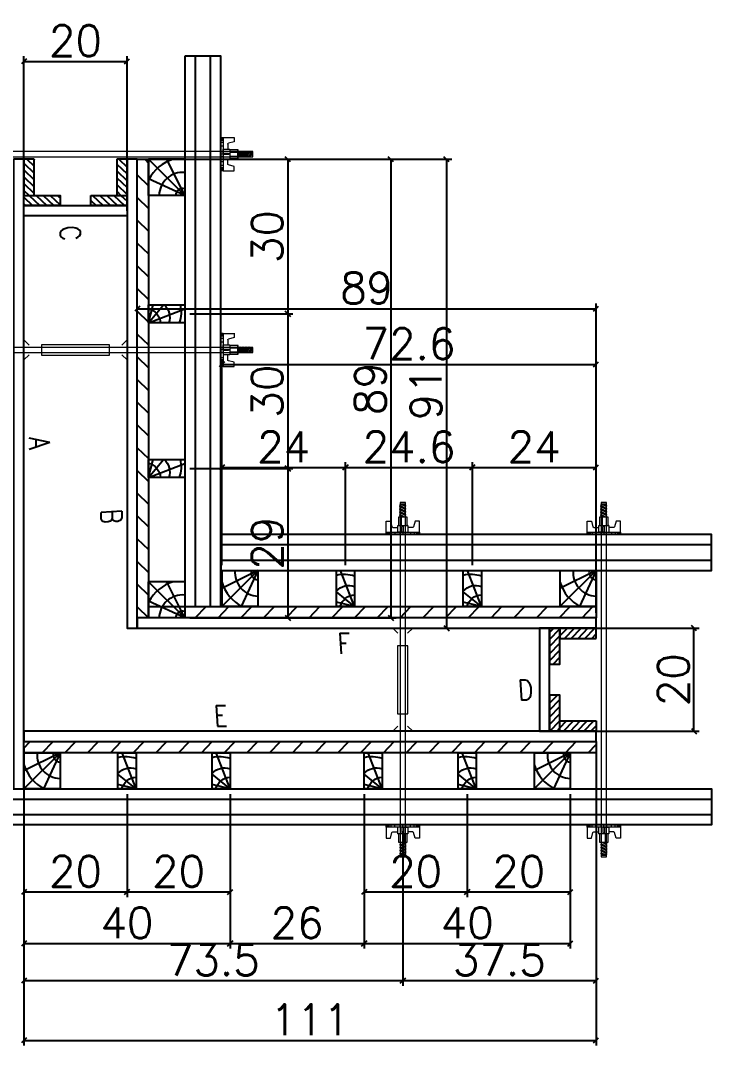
# Model space of a CAD drawing. Extents: x -8482 to 2614, y -517 to 5500.
# Drawn here: x -407.5 to -139.4, y 3891.7 to 4289.5 of the extents above; entities that cross this region are included whole.
import ezdxf

# ---------------------------------------------------------------- set-up
doc = ezdxf.new("R2010")
doc.units = 0
doc.layers.get('0').update_dxf_attribs({"color": 1, "lineweight": 9})
doc.layers.add('BARRA_ANCORAGEM', color=1, linetype='Continuous', lineweight=15)
doc.layers.add('Hachura', color=251, linetype='Continuous', lineweight=9)
for name, color, linetype in [('COTA', 241, 'Continuous'), ('GRAVATA', 1, 'Continuous'), ('NOMENCLATURA', 7, 'Continuous'), ('PONTALETE', 7, 'Continuous'), ('SARRAFO', 251, 'Continuous')]:
    doc.layers.add(name, color=color, linetype=linetype)
doc.layers.add('hachura-chapa', color=7, linetype='Continuous', true_color=0xd07990)
doc.styles.add('Romans', font='romans.shx', dxfattribs={"height": 12})
doc.styles.get("Standard").update_dxf_attribs({"font": 'romans.shx', "width": 0.8, "height": 4})
doc.dimstyles.new('COTAX2', dxfattribs={"dimtxt": 12, "dimasz": 2, "dimexe": 2, "dimexo": 2, "dimgap": 2, "dimtad": 1, "dimdec": 1, "dimlfac": 0.5, "dimzin": 12, "dimdsep": 46, "dimtxsty": 'Romans', "dimblk": 'OBLIQUE', "dimcen": 9, "dimclrd": 4, "dimclre": 4, "dimclrt": 240, "dimaunit": 1, "dimadec": 8, "dimazin": 3, "dimtfac": 1, "dimtdec": 1, "dimtix": 1, "dimtmove": 0, "dimatfit": 2, "dimldrblk": 'OBLIQUE', "dimfxl": 1, "dimtolj": 1, "dimtzin": 0, "dimlwd": -1, "dimlwe": -1, "dimarcsym": 0})
pattern_1 = [(316, (-546.171, 4133.6695), (1.323324, 1.370342), [])]
pattern_2 = [(46, (113.829, 4033.6695), (-1.370342, 1.323324), [])]
pattern_3 = [(46, (113.829, 4033.6695), (-4.56781, 4.41108), [])]

# ---------------------------------------------------------------- blocks, each defined once
blk = doc.blocks.new('_Oblique')
at = {"color": 0, "linetype": 'ByBlock', "lineweight": -2}
blk.add_line((-0.5, -0.5), (0.5, 0.5), dxfattribs=at)
blk = doc.blocks.new('*D9479')
at = {"layer": 'COTA', "color": 4, "linetype": 'Continuous', "ltscale": 30, "transparency": 16777216}
for p, q in [((-360.17, 4235.67), (-240.17, 4235.67)), ((-242.17, 4235.67), (-242.17, 4053.67)), ((-360.17, 4053.67), (-240.17, 4053.67))]:
    blk.add_line(p, q, dxfattribs=at)
at = {"layer": 'Defpoints', "color": 0, "linetype": 'Continuous', "ltscale": 30, "transparency": 16777216}
for p in [(-362.17, 4235.67), (-362.17, 4053.67), (-242.17, 4053.67)]:
    blk.add_point(p, dxfattribs=at)
at = {"layer": 'COTA', "color": 4, "linetype": 'Continuous', "ltscale": 30, "transparency": 16777216, "xscale": 2, "yscale": 2, "zscale": 2}
for p, rotation in [((-242.17, 4235.67), 90), ((-242.17, 4053.67), 270)]:
    blk.add_blockref('_Oblique', p, dxfattribs=dict(at, rotation=rotation))
at = {"layer": 'COTA', "color": 240, "linetype": 'Continuous', "ltscale": 30, "transparency": 16777216, "insert": (-250.17, 4144.67), "char_height": 12, "attachment_point": 5, "rotation": 90, "style": 'Romans'}
blk.add_mtext('\\A1;91', dxfattribs=at)
blk = doc.blocks.new('*D9480')
at = {"layer": 'COTA', "color": 4, "linetype": 'Continuous', "ltscale": 30, "transparency": 16777216}
for p, q in [((-406.17, 4215.67), (-406.17, 4275.67)), ((-406.17, 4273.67), (-366.17, 4273.67)), ((-366.17, 4215.67), (-366.17, 4275.67))]:
    blk.add_line(p, q, dxfattribs=at)
at = {"layer": 'Defpoints', "color": 0, "linetype": 'Continuous', "ltscale": 30, "transparency": 16777216}
for p in [(-366.17, 4273.67), (-406.17, 4213.67), (-366.17, 4213.67)]:
    blk.add_point(p, dxfattribs=at)
at = {"layer": 'COTA', "color": 4, "linetype": 'Continuous', "ltscale": 30, "transparency": 16777216, "xscale": 2, "yscale": 2, "zscale": 2, "rotation": 180}
blk.add_blockref('_Oblique', (-406.17, 4273.67), dxfattribs=at)
at = {"layer": 'COTA', "color": 4, "linetype": 'Continuous', "ltscale": 30, "transparency": 16777216, "xscale": 2, "yscale": 2, "zscale": 2}
blk.add_blockref('_Oblique', (-366.17, 4273.67), dxfattribs=at)
at = {"layer": 'COTA', "color": 240, "linetype": 'Continuous', "ltscale": 30, "transparency": 16777216, "insert": (-386.17, 4281.67), "char_height": 12, "attachment_point": 5, "style": 'Romans'}
blk.add_mtext('\\A1;20', dxfattribs=at)
blk = doc.blocks.new('A$C55E303CF')
at = {"layer": 'COTA', "linetype": 'ByBlock', "ltscale": 0.05}
for p, q in [((0, 21), (21, 21)), ((0, 21), (21, 21)), ((0, 0), (21, 0)), ((0, 0), (21, 0))]:
    blk.add_line(p, q, dxfattribs=at)
at = {"layer": 'COTA', "ltscale": 0.05}
for p, q in [((0, 0), (0, 21)), ((0, 21), (21, 0)), ((0, 21), (10.5, 0)), ((0, 21), (21, 11.31)), ((21, 21), (21, 0))]:
    blk.add_line(p, q, dxfattribs=at)
for centre, radius, start, end in [((1.18, 21.27), 4.23, 253.78187, 356.28246), ((1.31, 21.25), 13.6, 264.48614, 358.95308), ((0, 22.62), 23.59, 286.55279, 332.88446)]:
    blk.add_arc(centre, radius, start, end, dxfattribs=at)
blk = doc.blocks.new('BLOCK 1')
at = {"layer": 'PONTALETE', "color": 1, "xscale": 0.6666664770757434, "yscale": 0.6666664770757434, "zscale": 0.6666664770757434, "rotation": 269.9999999999999}
blk.add_blockref('A$C55E303CF', (131175.85, 34127.97), dxfattribs=at)
blk = doc.blocks.new('BLOCK1')
at = {"layer": 'COTA', "linetype": 'ByBlock'}
blk.add_blockref('BLOCK 1', (0, 0), dxfattribs=at)
blk = doc.blocks.new('B1A')
at = {"layer": 'COTA', "linetype": 'ByBlock'}
blk.add_blockref('BLOCK1', (-131175.85, -34113.97), dxfattribs=at)
blk = doc.blocks.new('B1A.E')
at = {"layer": 'COTA', "linetype": 'ByBlock', "xscale": 0.5000896332402922, "yscale": 0.5000896332402922, "zscale": 0.5000896332402922}
blk.add_blockref('B1A', (0, 0), dxfattribs=at)
blk = doc.blocks.new('B1B.E')
at = {"layer": 'COTA', "linetype": 'ByBlock'}
blk.add_blockref('B1A.E', (0, -7), dxfattribs=at)
blk = doc.blocks.new('MEIO PONTALETE')
at = {"layer": 'COTA'}
for q in [(2.71, 7), (3.5, 2.88), (3.5, 0.87)]:
    blk.add_line((0, 0), q, dxfattribs=at)
blk.add_lwpolyline([(0, 0), (3.5, 0), (3.5, 7), (0, 7)], close=True, dxfattribs=at)
for centre, radius, start, end in [((2.04, 0.06), 6.23, 76.4499, 109.0913), ((1.09, 0.9), 3.19, 40.9063, 109.9847), ((-0.21, -0.78), 3.09, 14.6322, 86.0383)]:
    blk.add_arc(centre, radius, start, end, dxfattribs=at)
blk = doc.blocks.new('BLOCK 2')
at = {"layer": 'PONTALETE', "color": 1, "xscale": -2, "yscale": 2, "zscale": 2}
blk.add_blockref('MEIO PONTALETE', (131231.05, 34113.97), dxfattribs=at)
blk = doc.blocks.new('A2')
at = {"layer": 'COTA', "linetype": 'ByBlock'}
blk.add_blockref('BLOCK 2', (-131205.24, -34118.58), dxfattribs=at)
blk = doc.blocks.new('B2A')
at = {"layer": 'COTA', "linetype": 'ByBlock', "xscale": 10, "yscale": 10, "zscale": 10}
blk.add_blockref('A2', (-188.1, 46), dxfattribs=at)
blk = doc.blocks.new('B2A.E')
at = {"layer": 'COTA', "linetype": 'ByBlock', "xscale": 0.05000874370170691, "yscale": 0.05000874370170691, "zscale": 0.05000874370170691}
blk.add_blockref('B2A', (0, 0), dxfattribs=at)
blk = doc.blocks.new('B2B.E')
at = {"layer": 'COTA', "linetype": 'ByBlock'}
blk.add_blockref('B2A.E', (0, -7), dxfattribs=at)
blk = doc.blocks.new('B1B.D')
at = {"layer": 'COTA', "linetype": 'ByBlock'}
blk.add_blockref('B1B.E', (-7, 0), dxfattribs=at)
blk = doc.blocks.new('*D9488')
at = {"layer": 'COTA', "color": 4, "linetype": 'Continuous', "ltscale": 30, "transparency": 16777216}
for p, q in [((-341.77, 4235.67), (-301.77, 4235.67)), ((-303.77, 4235.67), (-303.77, 4175.67)), ((-341.77, 4175.67), (-301.77, 4175.67))]:
    blk.add_line(p, q, dxfattribs=at)
at = {"layer": 'Defpoints', "color": 0, "linetype": 'Continuous', "ltscale": 30, "transparency": 16777216}
for p in [(-343.77, 4235.67), (-343.77, 4175.67), (-303.77, 4175.67)]:
    blk.add_point(p, dxfattribs=at)
at = {"layer": 'COTA', "color": 4, "linetype": 'Continuous', "ltscale": 30, "transparency": 16777216, "xscale": 2, "yscale": 2, "zscale": 2}
for p, rotation in [((-303.77, 4235.67), 90), ((-303.77, 4175.67), 270)]:
    blk.add_blockref('_Oblique', p, dxfattribs=dict(at, rotation=rotation))
at = {"layer": 'COTA', "color": 240, "linetype": 'Continuous', "ltscale": 30, "transparency": 16777216, "insert": (-311.77, 4205.67), "char_height": 12, "attachment_point": 5, "rotation": 90, "style": 'Romans'}
blk.add_mtext('\\A1;30', dxfattribs=at)
blk = doc.blocks.new('*D9489')
at = {"layer": 'COTA', "color": 4, "linetype": 'Continuous', "ltscale": 30, "transparency": 16777216}
for p, q in [((-341.77, 4175.67), (-301.77, 4175.67)), ((-303.77, 4175.67), (-303.77, 4115.67)), ((-341.77, 4115.67), (-301.77, 4115.67))]:
    blk.add_line(p, q, dxfattribs=at)
at = {"layer": 'Defpoints', "color": 0, "linetype": 'Continuous', "ltscale": 30, "transparency": 16777216}
for p in [(-343.77, 4175.67), (-343.77, 4115.67), (-303.77, 4115.67)]:
    blk.add_point(p, dxfattribs=at)
at = {"layer": 'COTA', "color": 4, "linetype": 'Continuous', "ltscale": 30, "transparency": 16777216, "xscale": 2, "yscale": 2, "zscale": 2}
for p, rotation in [((-303.77, 4175.67), 90), ((-303.77, 4115.67), 270)]:
    blk.add_blockref('_Oblique', p, dxfattribs=dict(at, rotation=rotation))
at = {"layer": 'COTA', "color": 240, "linetype": 'Continuous', "ltscale": 30, "transparency": 16777216, "insert": (-311.77, 4145.67), "char_height": 12, "attachment_point": 5, "rotation": 90, "style": 'Romans'}
blk.add_mtext('\\A1;30', dxfattribs=at)
blk = doc.blocks.new('*D9490')
at = {"layer": 'COTA', "color": 4, "linetype": 'Continuous', "ltscale": 30, "transparency": 16777216}
for p, q in [((-341.77, 4115.67), (-301.77, 4115.67)), ((-303.77, 4115.67), (-303.77, 4057.67)), ((-341.77, 4057.67), (-301.77, 4057.67))]:
    blk.add_line(p, q, dxfattribs=at)
at = {"layer": 'Defpoints', "color": 0, "linetype": 'Continuous', "ltscale": 30, "transparency": 16777216}
for p in [(-343.77, 4115.67), (-343.77, 4057.67), (-303.77, 4057.67)]:
    blk.add_point(p, dxfattribs=at)
at = {"layer": 'COTA', "color": 4, "linetype": 'Continuous', "ltscale": 30, "transparency": 16777216, "xscale": 2, "yscale": 2, "zscale": 2}
for p, rotation in [((-303.77, 4115.67), 90), ((-303.77, 4057.67), 270)]:
    blk.add_blockref('_Oblique', p, dxfattribs=dict(at, rotation=rotation))
at = {"layer": 'COTA', "color": 240, "linetype": 'Continuous', "ltscale": 30, "transparency": 16777216, "insert": (-311.77, 4086.67), "char_height": 12, "attachment_point": 5, "rotation": 90, "style": 'Romans'}
blk.add_mtext('\\A1;29', dxfattribs=at)
blk = doc.blocks.new('*D9491')
at = {"layer": 'COTA', "color": 4, "linetype": 'Continuous', "ltscale": 30, "transparency": 16777216}
for p, q in [((-341.77, 4235.67), (-261.77, 4235.67)), ((-263.77, 4235.67), (-263.77, 4057.67)), ((-341.77, 4057.67), (-261.77, 4057.67))]:
    blk.add_line(p, q, dxfattribs=at)
at = {"layer": 'Defpoints', "color": 0, "linetype": 'Continuous', "ltscale": 30, "transparency": 16777216}
for p in [(-343.77, 4235.67), (-343.77, 4057.67), (-263.77, 4057.67)]:
    blk.add_point(p, dxfattribs=at)
at = {"layer": 'COTA', "color": 4, "linetype": 'Continuous', "ltscale": 30, "transparency": 16777216, "xscale": 2, "yscale": 2, "zscale": 2}
for p, rotation in [((-263.77, 4235.67), 90), ((-263.77, 4057.67), 270)]:
    blk.add_blockref('_Oblique', p, dxfattribs=dict(at, rotation=rotation))
at = {"layer": 'COTA', "color": 240, "linetype": 'Continuous', "ltscale": 30, "transparency": 16777216, "insert": (-271.77, 4146.67), "char_height": 12, "attachment_point": 5, "rotation": 90, "style": 'Romans'}
blk.add_mtext('\\A1;89', dxfattribs=at)
blk = doc.blocks.new('C')
at = {"layer": 'Hachura', "color": 0}
for p, q in [((0, 3.22), (0, -3.22)), ((0.45, 3.22), (0, 3.22)), ((0.46, 3.16), (0, 3.16)), ((0.46, 3.05), (0, 3.05)), ((0.46, 2.88), (0, 2.88)), ((0, 2.75), (0, -1.16)), ((0.46, 2.65), (0, 2.65)), ((0.46, 2.23), (0, 2.23)), ((0.45, -3.23), (0.45, 3.22)), ((0.45, 3.22), (2.58, 3.22)), ((2.58, 2.39), (1.47, 2.09)), ((2.58, 3.22), (2.58, 2.39)), ((0.46, 1.51), (0, 1.51)), ((0.39, 0.49), (0.17, 0.49)), ((1.74, 0.97), (0.45, 0.97)), ((1.45, 0.1), (0.45, 0.1)), ((1.35, 1.94), (1.35, 0.96)), ((1.74, -0.97), (1.74, 0.97)), ((1.74, 0.97), (1.74, 0.84)), ((1.74, 0.97), (1.74, 0.84)), ((1.74, 0.84), (3.35, 0.84)), ((3.35, 0.45), (1.74, 0.45)), ((3.32, 0.84), (3.32, -0.84)), ((3.35, 0.84), (3.35, -0.84)), ((3.68, 0.45), (3.35, 0.45)), ((3.84, -0.52), (3.35, 0.45)), ((3.35, 0.06), (3.67, -0.57)), ((3.68, 0.45), (4.16, -0.52)), ((3.72, 0.5), (4.25, -0.57)), ((4.37, -0.55), (3.83, 0.53)), ((4.15, 0.45), (3.93, 0.45)), ((4.42, -0.52), (3.93, 0.45)), ((4.15, 0.45), (4.26, 0.45)), ((4.26, 0.45), (4.74, -0.52)), ((4.3, 0.5), (4.83, -0.57)), ((4.95, -0.55), (4.41, 0.53)), ((4.51, 0.45), (4.84, 0.45)), ((5, -0.52), (4.51, 0.45)), ((4.84, 0.45), (5.32, -0.52)), ((4.88, 0.5), (5.41, -0.57)), ((5.53, -0.55), (4.99, 0.53)), ((5.58, -0.52), (5.09, 0.45)), ((5.42, 0.45), (5.09, 0.45)), ((5.58, -0.52), (5.09, 0.45)), ((5.42, 0.45), (5.74, -0.19)), ((5.46, 0.5), (5.74, -0.07)), ((5.74, 0.19), (5.57, 0.53)), ((5.74, 0.32), (5.68, 0.45)), ((5.68, 0.45), (5.74, 0.45)), ((5.74, 0.45), (5.9, 0.29)), ((5.74, 0.45), (5.74, -0.52)), ((5.9, -0.36), (5.9, 0.29)), ((0.45, 0), (0, 0)), ((0.46, -1.52), (0, -1.52)), ((0.08, -0.48), (0.29, -0.48)), ((0.29, -0.48), (0.4, -0.48)), ((0.45, 0), (0.45, -0.97)), ((0.45, -0.16), (1.45, -0.16)), ((0.45, -0.65), (0.45, -0.32)), ((0.45, -3.23), (0.45, -0.65)), ((0.45, -0.97), (1.74, -0.97)), ((1.35, -1.94), (1.35, -0.97)), ((3.35, -0.32), (1.74, -0.32)), ((3.35, -0.84), (1.74, -0.84)), ((3.35, -0.07), (3.58, -0.52)), ((3.35, -0.52), (3.58, -0.52)), ((3.84, -0.52), (4.16, -0.52)), ((4.42, -0.52), (4.74, -0.52)), ((4.63, -0.52), (4.74, -0.52)), ((5, -0.52), (5.32, -0.52)), ((5.58, -0.52), (5.74, -0.52)), ((5.74, -0.52), (5.9, -0.36)), ((5.74, -0.52), (5.74, -0.52)), ((0.46, -2.23), (0, -2.23)), ((0.46, -2.65), (0, -2.65)), ((0.46, -2.88), (0, -2.88)), ((0.46, -3.05), (0, -3.05)), ((0.46, -3.16), (0, -3.16)), ((0, -3.22), (2.57, -3.22)), ((2.58, -2.39), (1.47, -2.1)), ((2.58, -3.23), (2.58, -2.39))]:
    blk.add_line(p, q, dxfattribs=at)
for centre, radius, start, end in [((1.52, 1.94), 0.161, 104.7436, 180), ((1.44, -0.03), 0.129, 272.695, 87.305), ((3.81, 0.39), 0.143, 25.5688, 154.4312), ((4.39, 0.39), 0.143, 25.5688, 154.4312), ((4.97, 0.39), 0.143, 25.5688, 154.4312), ((5.55, 0.39), 0.143, 25.5688, 154.4312), ((0.17, -0.37), 0.174, 221.744, 317.8592), ((1.52, -1.94), 0.161, 180, 255.2564), ((3.71, -0.4), 0.174, 222.1408, 318.256), ((4.29, -0.4), 0.174, 222.1408, 318.256), ((4.87, -0.4), 0.174, 222.1408, 318.256), ((5.45, -0.4), 0.174, 222.1408, 318.256), ((5.61, -0.4), 0.174, 317.8592, 318.256)]:
    blk.add_arc(centre, radius, start, end, dxfattribs=at)
blk = doc.blocks.new('PAR.CIM')
at = {"layer": 'Hachura', "linetype": 'Continuous', "xscale": -1, "rotation": 270}
blk.add_blockref('C', (0, 0), dxfattribs=at)
blk = doc.blocks.new('PAR_CIMA')
at = {"layer": 'BARRA_ANCORAGEM'}
blk.add_lwpolyline([(-0.94905, -0.999), (-1.94805, 0), (1.94805, 0), (0.94905, -0.999)], dxfattribs=at)
blk = doc.blocks.new('PAR_BAIXO')
at = {"layer": 'BARRA_ANCORAGEM'}
blk.add_lwpolyline([(-0.94905, 0.999), (-1.94805, 0), (1.94805, 0), (0.94905, 0.999)], dxfattribs=at)
blk = doc.blocks.new('*D9495')
at = {"layer": 'COTA', "color": 4, "linetype": 'Continuous', "ltscale": 30, "transparency": 16777216}
for p, q in [((-406.17, 4007.67), (-406.17, 3891.67)), ((-184.17, 4007.67), (-184.17, 3891.67)), ((-406.17, 3893.67), (-184.17, 3893.67))]:
    blk.add_line(p, q, dxfattribs=at)
at = {"layer": 'Defpoints', "color": 0, "linetype": 'Continuous', "ltscale": 30, "transparency": 16777216}
for p in [(-406.17, 4009.67), (-184.17, 4009.67), (-184.17, 3893.67)]:
    blk.add_point(p, dxfattribs=at)
at = {"layer": 'COTA', "color": 4, "linetype": 'Continuous', "ltscale": 30, "transparency": 16777216, "xscale": 2, "yscale": 2, "zscale": 2, "rotation": 180}
blk.add_blockref('_Oblique', (-406.17, 3893.67), dxfattribs=at)
at = {"layer": 'COTA', "color": 4, "linetype": 'Continuous', "ltscale": 30, "transparency": 16777216, "xscale": 2, "yscale": 2, "zscale": 2}
blk.add_blockref('_Oblique', (-184.17, 3893.67), dxfattribs=at)
at = {"layer": 'COTA', "color": 240, "linetype": 'Continuous', "ltscale": 30, "transparency": 16777216, "insert": (-295.17, 3901.67), "char_height": 12, "attachment_point": 5, "style": 'Romans'}
blk.add_mtext('\\A1;111', dxfattribs=at)
blk = doc.blocks.new('*D9496')
at = {"layer": 'COTA', "color": 4, "linetype": 'Continuous', "ltscale": 30, "transparency": 16777216}
for p, q in [((-362.17, 4059.67), (-362.17, 4179.67)), ((-184.17, 4059.67), (-184.17, 4179.67)), ((-362.17, 4177.67), (-184.17, 4177.67))]:
    blk.add_line(p, q, dxfattribs=at)
at = {"layer": 'Defpoints', "color": 0, "linetype": 'Continuous', "ltscale": 30, "transparency": 16777216}
for p in [(-184.17, 4177.67), (-362.17, 4057.67), (-184.17, 4057.67)]:
    blk.add_point(p, dxfattribs=at)
at = {"layer": 'COTA', "color": 4, "linetype": 'Continuous', "ltscale": 30, "transparency": 16777216, "xscale": 2, "yscale": 2, "zscale": 2, "rotation": 180}
blk.add_blockref('_Oblique', (-362.17, 4177.67), dxfattribs=at)
at = {"layer": 'COTA', "color": 4, "linetype": 'Continuous', "ltscale": 30, "transparency": 16777216, "xscale": 2, "yscale": 2, "zscale": 2}
blk.add_blockref('_Oblique', (-184.17, 4177.67), dxfattribs=at)
at = {"layer": 'COTA', "color": 240, "linetype": 'Continuous', "ltscale": 30, "transparency": 16777216, "insert": (-273.17, 4185.67), "char_height": 12, "attachment_point": 5, "style": 'Romans'}
blk.add_mtext('\\A1;89', dxfattribs=at)
blk = doc.blocks.new('*D9497')
at = {"layer": 'COTA', "color": 4, "linetype": 'Continuous', "ltscale": 30, "transparency": 16777216}
for p, q in [((-204.17, 4053.67), (-144.17, 4053.67)), ((-146.17, 4013.67), (-146.17, 4053.67)), ((-204.17, 4013.67), (-144.17, 4013.67))]:
    blk.add_line(p, q, dxfattribs=at)
at = {"layer": 'Defpoints', "color": 0, "linetype": 'Continuous', "ltscale": 30, "transparency": 16777216}
for p in [(-206.17, 4053.67), (-146.17, 4053.67), (-206.17, 4013.67)]:
    blk.add_point(p, dxfattribs=at)
at = {"layer": 'COTA', "color": 4, "linetype": 'Continuous', "ltscale": 30, "transparency": 16777216, "xscale": 2, "yscale": 2, "zscale": 2}
for p, rotation in [((-146.17, 4053.67), 90), ((-146.17, 4013.67), 270)]:
    blk.add_blockref('_Oblique', p, dxfattribs=dict(at, rotation=rotation))
at = {"layer": 'COTA', "color": 240, "linetype": 'Continuous', "ltscale": 30, "transparency": 16777216, "insert": (-154.17, 4033.67), "char_height": 12, "attachment_point": 5, "rotation": 90, "style": 'Romans'}
blk.add_mtext('\\A1;20', dxfattribs=at)
blk = doc.blocks.new('*D9498')
at = {"layer": 'COTA', "color": 4, "linetype": 'Continuous', "ltscale": 30, "transparency": 16777216}
for p, q in [((-406.17, 3989.27), (-406.17, 3949.27)), ((-366.17, 3989.27), (-366.17, 3949.27)), ((-406.17, 3951.27), (-366.17, 3951.27))]:
    blk.add_line(p, q, dxfattribs=at)
at = {"layer": 'Defpoints', "color": 0, "linetype": 'Continuous', "ltscale": 30, "transparency": 16777216}
for p in [(-406.17, 3991.27), (-366.17, 3991.27), (-366.17, 3951.27)]:
    blk.add_point(p, dxfattribs=at)
at = {"layer": 'COTA', "color": 4, "linetype": 'Continuous', "ltscale": 30, "transparency": 16777216, "xscale": 2, "yscale": 2, "zscale": 2, "rotation": 180}
blk.add_blockref('_Oblique', (-406.17, 3951.27), dxfattribs=at)
at = {"layer": 'COTA', "color": 4, "linetype": 'Continuous', "ltscale": 30, "transparency": 16777216, "xscale": 2, "yscale": 2, "zscale": 2}
blk.add_blockref('_Oblique', (-366.17, 3951.27), dxfattribs=at)
at = {"layer": 'COTA', "color": 240, "linetype": 'Continuous', "ltscale": 30, "transparency": 16777216, "insert": (-386.17, 3959.27), "char_height": 12, "attachment_point": 5, "style": 'Romans'}
blk.add_mtext('\\A1;20', dxfattribs=at)
blk = doc.blocks.new('*D9499')
at = {"layer": 'COTA', "color": 4, "linetype": 'Continuous', "ltscale": 30, "transparency": 16777216}
for p, q in [((-366.17, 3989.27), (-366.17, 3949.27)), ((-326.17, 3989.27), (-326.17, 3949.27)), ((-366.17, 3951.27), (-326.17, 3951.27))]:
    blk.add_line(p, q, dxfattribs=at)
at = {"layer": 'Defpoints', "color": 0, "linetype": 'Continuous', "ltscale": 30, "transparency": 16777216}
for p in [(-366.17, 3991.27), (-326.17, 3991.27), (-326.17, 3951.27)]:
    blk.add_point(p, dxfattribs=at)
at = {"layer": 'COTA', "color": 4, "linetype": 'Continuous', "ltscale": 30, "transparency": 16777216, "xscale": 2, "yscale": 2, "zscale": 2, "rotation": 180}
blk.add_blockref('_Oblique', (-366.17, 3951.27), dxfattribs=at)
at = {"layer": 'COTA', "color": 4, "linetype": 'Continuous', "ltscale": 30, "transparency": 16777216, "xscale": 2, "yscale": 2, "zscale": 2}
blk.add_blockref('_Oblique', (-326.17, 3951.27), dxfattribs=at)
at = {"layer": 'COTA', "color": 240, "linetype": 'Continuous', "ltscale": 30, "transparency": 16777216, "insert": (-346.17, 3959.27), "char_height": 12, "attachment_point": 5, "style": 'Romans'}
blk.add_mtext('\\A1;20', dxfattribs=at)
blk = doc.blocks.new('*D9500')
at = {"layer": 'COTA', "color": 4, "linetype": 'Continuous', "ltscale": 30, "transparency": 16777216}
for p, q in [((-406.17, 3989.27), (-406.17, 3929.27)), ((-326.17, 3989.27), (-326.17, 3929.27)), ((-406.17, 3931.27), (-326.17, 3931.27))]:
    blk.add_line(p, q, dxfattribs=at)
at = {"layer": 'Defpoints', "color": 0, "linetype": 'Continuous', "ltscale": 30, "transparency": 16777216}
for p in [(-406.17, 3991.27), (-326.17, 3991.27), (-326.17, 3931.27)]:
    blk.add_point(p, dxfattribs=at)
at = {"layer": 'COTA', "color": 4, "linetype": 'Continuous', "ltscale": 30, "transparency": 16777216, "xscale": 2, "yscale": 2, "zscale": 2, "rotation": 180}
blk.add_blockref('_Oblique', (-406.17, 3931.27), dxfattribs=at)
at = {"layer": 'COTA', "color": 4, "linetype": 'Continuous', "ltscale": 30, "transparency": 16777216, "xscale": 2, "yscale": 2, "zscale": 2}
blk.add_blockref('_Oblique', (-326.17, 3931.27), dxfattribs=at)
at = {"layer": 'COTA', "color": 240, "linetype": 'Continuous', "ltscale": 30, "transparency": 16777216, "insert": (-366.17, 3939.27), "char_height": 12, "attachment_point": 5, "style": 'Romans'}
blk.add_mtext('\\A1;40', dxfattribs=at)
blk = doc.blocks.new('*D9501')
at = {"layer": 'COTA', "color": 4, "linetype": 'Continuous', "ltscale": 30, "transparency": 16777216}
for p, q in [((-326.17, 3989.27), (-326.17, 3929.27)), ((-274.17, 3989.27), (-274.17, 3929.27)), ((-326.17, 3931.27), (-274.17, 3931.27))]:
    blk.add_line(p, q, dxfattribs=at)
at = {"layer": 'Defpoints', "color": 0, "linetype": 'Continuous', "ltscale": 30, "transparency": 16777216}
for p in [(-326.17, 3991.27), (-274.17, 3991.27), (-274.17, 3931.27)]:
    blk.add_point(p, dxfattribs=at)
at = {"layer": 'COTA', "color": 4, "linetype": 'Continuous', "ltscale": 30, "transparency": 16777216, "xscale": 2, "yscale": 2, "zscale": 2, "rotation": 180}
blk.add_blockref('_Oblique', (-326.17, 3931.27), dxfattribs=at)
at = {"layer": 'COTA', "color": 4, "linetype": 'Continuous', "ltscale": 30, "transparency": 16777216, "xscale": 2, "yscale": 2, "zscale": 2}
blk.add_blockref('_Oblique', (-274.17, 3931.27), dxfattribs=at)
at = {"layer": 'COTA', "color": 240, "linetype": 'Continuous', "ltscale": 30, "transparency": 16777216, "insert": (-300.17, 3939.27), "char_height": 12, "attachment_point": 5, "style": 'Romans'}
blk.add_mtext('\\A1;26', dxfattribs=at)
blk = doc.blocks.new('B1A.D')
at = {"layer": 'COTA', "linetype": 'ByBlock'}
blk.add_blockref('B1A.E', (-7, 0), dxfattribs=at)
blk = doc.blocks.new('*D9502')
at = {"layer": 'COTA', "color": 4, "linetype": 'Continuous', "ltscale": 30, "transparency": 16777216}
for p, q in [((-274.17, 3989.27), (-274.17, 3949.27)), ((-234.17, 3989.27), (-234.17, 3949.27)), ((-274.17, 3951.27), (-234.17, 3951.27))]:
    blk.add_line(p, q, dxfattribs=at)
at = {"layer": 'Defpoints', "color": 0, "linetype": 'Continuous', "ltscale": 30, "transparency": 16777216}
for p in [(-274.17, 3991.27), (-234.17, 3991.27), (-234.17, 3951.27)]:
    blk.add_point(p, dxfattribs=at)
at = {"layer": 'COTA', "color": 4, "linetype": 'Continuous', "ltscale": 30, "transparency": 16777216, "xscale": 2, "yscale": 2, "zscale": 2, "rotation": 180}
blk.add_blockref('_Oblique', (-274.17, 3951.27), dxfattribs=at)
at = {"layer": 'COTA', "color": 4, "linetype": 'Continuous', "ltscale": 30, "transparency": 16777216, "xscale": 2, "yscale": 2, "zscale": 2}
blk.add_blockref('_Oblique', (-234.17, 3951.27), dxfattribs=at)
at = {"layer": 'COTA', "color": 240, "linetype": 'Continuous', "ltscale": 30, "transparency": 16777216, "insert": (-254.17, 3959.27), "char_height": 12, "attachment_point": 5, "style": 'Romans'}
blk.add_mtext('\\A1;20', dxfattribs=at)
blk = doc.blocks.new('*D9503')
at = {"layer": 'COTA', "color": 4, "linetype": 'Continuous', "ltscale": 30, "transparency": 16777216}
for p, q in [((-234.17, 3989.27), (-234.17, 3949.27)), ((-194.17, 3989.27), (-194.17, 3949.27)), ((-234.17, 3951.27), (-194.17, 3951.27))]:
    blk.add_line(p, q, dxfattribs=at)
at = {"layer": 'Defpoints', "color": 0, "linetype": 'Continuous', "ltscale": 30, "transparency": 16777216}
for p in [(-234.17, 3991.27), (-194.17, 3991.27), (-194.17, 3951.27)]:
    blk.add_point(p, dxfattribs=at)
at = {"layer": 'COTA', "color": 4, "linetype": 'Continuous', "ltscale": 30, "transparency": 16777216, "xscale": 2, "yscale": 2, "zscale": 2, "rotation": 180}
blk.add_blockref('_Oblique', (-234.17, 3951.27), dxfattribs=at)
at = {"layer": 'COTA', "color": 4, "linetype": 'Continuous', "ltscale": 30, "transparency": 16777216, "xscale": 2, "yscale": 2, "zscale": 2}
blk.add_blockref('_Oblique', (-194.17, 3951.27), dxfattribs=at)
at = {"layer": 'COTA', "color": 240, "linetype": 'Continuous', "ltscale": 30, "transparency": 16777216, "insert": (-214.17, 3959.27), "char_height": 12, "attachment_point": 5, "style": 'Romans'}
blk.add_mtext('\\A1;20', dxfattribs=at)
blk = doc.blocks.new('*D9504')
at = {"layer": 'COTA', "color": 4, "linetype": 'Continuous', "ltscale": 30, "transparency": 16777216}
for p, q in [((-274.17, 3989.27), (-274.17, 3929.27)), ((-194.17, 3989.27), (-194.17, 3929.27)), ((-274.17, 3931.27), (-194.17, 3931.27))]:
    blk.add_line(p, q, dxfattribs=at)
at = {"layer": 'Defpoints', "color": 0, "linetype": 'Continuous', "ltscale": 30, "transparency": 16777216}
for p in [(-274.17, 3991.27), (-194.17, 3991.27), (-194.17, 3931.27)]:
    blk.add_point(p, dxfattribs=at)
at = {"layer": 'COTA', "color": 4, "linetype": 'Continuous', "ltscale": 30, "transparency": 16777216, "xscale": 2, "yscale": 2, "zscale": 2, "rotation": 180}
blk.add_blockref('_Oblique', (-274.17, 3931.27), dxfattribs=at)
at = {"layer": 'COTA', "color": 4, "linetype": 'Continuous', "ltscale": 30, "transparency": 16777216, "xscale": 2, "yscale": 2, "zscale": 2}
blk.add_blockref('_Oblique', (-194.17, 3931.27), dxfattribs=at)
at = {"layer": 'COTA', "color": 240, "linetype": 'Continuous', "ltscale": 30, "transparency": 16777216, "insert": (-234.17, 3939.27), "char_height": 12, "attachment_point": 5, "style": 'Romans'}
blk.add_mtext('\\A1;40', dxfattribs=at)
blk = doc.blocks.new('*D9505')
at = {"layer": 'COTA', "color": 4, "linetype": 'Continuous', "ltscale": 30, "transparency": 16777216}
for p, q in [((-329.37, 4078.07), (-329.37, 4118.07)), ((-281.37, 4078.07), (-281.37, 4118.07)), ((-329.37, 4116.07), (-281.37, 4116.07))]:
    blk.add_line(p, q, dxfattribs=at)
at = {"layer": 'Defpoints', "color": 0, "linetype": 'Continuous', "ltscale": 30, "transparency": 16777216}
for p in [(-281.37, 4116.07), (-329.37, 4076.07), (-281.37, 4076.07)]:
    blk.add_point(p, dxfattribs=at)
at = {"layer": 'COTA', "color": 4, "linetype": 'Continuous', "ltscale": 30, "transparency": 16777216, "xscale": 2, "yscale": 2, "zscale": 2, "rotation": 180}
blk.add_blockref('_Oblique', (-329.37, 4116.07), dxfattribs=at)
at = {"layer": 'COTA', "color": 4, "linetype": 'Continuous', "ltscale": 30, "transparency": 16777216, "xscale": 2, "yscale": 2, "zscale": 2}
blk.add_blockref('_Oblique', (-281.37, 4116.07), dxfattribs=at)
at = {"layer": 'COTA', "color": 240, "linetype": 'Continuous', "ltscale": 30, "transparency": 16777216, "insert": (-305.37, 4124.07), "char_height": 12, "attachment_point": 5, "style": 'Romans'}
blk.add_mtext('\\A1;24', dxfattribs=at)
blk = doc.blocks.new('*D9506')
at = {"layer": 'COTA', "color": 4, "linetype": 'Continuous', "ltscale": 30, "transparency": 16777216}
for p, q in [((-281.37, 4078.07), (-281.37, 4118.07)), ((-232.17, 4078.07), (-232.17, 4118.07)), ((-281.37, 4116.07), (-232.17, 4116.07))]:
    blk.add_line(p, q, dxfattribs=at)
at = {"layer": 'Defpoints', "color": 0, "linetype": 'Continuous', "ltscale": 30, "transparency": 16777216}
for p in [(-232.17, 4116.07), (-281.37, 4076.07), (-232.17, 4076.07)]:
    blk.add_point(p, dxfattribs=at)
at = {"layer": 'COTA', "color": 4, "linetype": 'Continuous', "ltscale": 30, "transparency": 16777216, "xscale": 2, "yscale": 2, "zscale": 2, "rotation": 180}
blk.add_blockref('_Oblique', (-281.37, 4116.07), dxfattribs=at)
at = {"layer": 'COTA', "color": 4, "linetype": 'Continuous', "ltscale": 30, "transparency": 16777216, "xscale": 2, "yscale": 2, "zscale": 2}
blk.add_blockref('_Oblique', (-232.17, 4116.07), dxfattribs=at)
at = {"layer": 'COTA', "color": 240, "linetype": 'Continuous', "ltscale": 30, "transparency": 16777216, "insert": (-256.77, 4124.07), "char_height": 12, "attachment_point": 5, "style": 'Romans'}
blk.add_mtext('\\A1;24.6', dxfattribs=at)
blk = doc.blocks.new('*D9507')
at = {"layer": 'COTA', "color": 4, "linetype": 'Continuous', "ltscale": 30, "transparency": 16777216}
for p, q in [((-232.17, 4078.07), (-232.17, 4118.07)), ((-184.17, 4078.07), (-184.17, 4118.07)), ((-232.17, 4116.07), (-184.17, 4116.07))]:
    blk.add_line(p, q, dxfattribs=at)
at = {"layer": 'Defpoints', "color": 0, "linetype": 'Continuous', "ltscale": 30, "transparency": 16777216}
for p in [(-184.17, 4116.07), (-232.17, 4076.07), (-184.17, 4076.07)]:
    blk.add_point(p, dxfattribs=at)
at = {"layer": 'COTA', "color": 4, "linetype": 'Continuous', "ltscale": 30, "transparency": 16777216, "xscale": 2, "yscale": 2, "zscale": 2, "rotation": 180}
blk.add_blockref('_Oblique', (-232.17, 4116.07), dxfattribs=at)
at = {"layer": 'COTA', "color": 4, "linetype": 'Continuous', "ltscale": 30, "transparency": 16777216, "xscale": 2, "yscale": 2, "zscale": 2}
blk.add_blockref('_Oblique', (-184.17, 4116.07), dxfattribs=at)
at = {"layer": 'COTA', "color": 240, "linetype": 'Continuous', "ltscale": 30, "transparency": 16777216, "insert": (-208.17, 4124.07), "char_height": 12, "attachment_point": 5, "style": 'Romans'}
blk.add_mtext('\\A1;24', dxfattribs=at)
blk = doc.blocks.new('*D9508')
at = {"layer": 'COTA', "color": 4, "linetype": 'Continuous', "ltscale": 30, "transparency": 16777216}
for p, q in [((-329.37, 4078.07), (-329.37, 4158.07)), ((-184.17, 4078.07), (-184.17, 4158.07)), ((-329.37, 4156.07), (-184.17, 4156.07))]:
    blk.add_line(p, q, dxfattribs=at)
at = {"layer": 'Defpoints', "color": 0, "linetype": 'Continuous', "ltscale": 30, "transparency": 16777216}
for p in [(-184.17, 4156.07), (-329.37, 4076.07), (-184.17, 4076.07)]:
    blk.add_point(p, dxfattribs=at)
at = {"layer": 'COTA', "color": 4, "linetype": 'Continuous', "ltscale": 30, "transparency": 16777216, "xscale": 2, "yscale": 2, "zscale": 2, "rotation": 180}
blk.add_blockref('_Oblique', (-329.37, 4156.07), dxfattribs=at)
at = {"layer": 'COTA', "color": 4, "linetype": 'Continuous', "ltscale": 30, "transparency": 16777216, "xscale": 2, "yscale": 2, "zscale": 2}
blk.add_blockref('_Oblique', (-184.17, 4156.07), dxfattribs=at)
at = {"layer": 'COTA', "color": 240, "linetype": 'Continuous', "ltscale": 30, "transparency": 16777216, "insert": (-256.77, 4164.07), "char_height": 12, "attachment_point": 5, "style": 'Romans'}
blk.add_mtext('\\A1;72.6', dxfattribs=at)
blk = doc.blocks.new('PAR.BAI')
at = {"layer": 'Hachura', "linetype": 'Continuous', "xscale": -1, "rotation": 90}
blk.add_blockref('C', (0, 0), dxfattribs=at)
blk = doc.blocks.new('*D9509')
at = {"layer": 'COTA', "color": 4, "linetype": 'Continuous', "ltscale": 30, "transparency": 16777216}
for p, q in [((-259.17, 3974.87), (-259.17, 3914.87)), ((-184.17, 3974.87), (-184.17, 3914.87)), ((-259.17, 3916.87), (-184.17, 3916.87))]:
    blk.add_line(p, q, dxfattribs=at)
at = {"layer": 'Defpoints', "color": 0, "linetype": 'Continuous', "ltscale": 30, "transparency": 16777216}
for p in [(-259.17, 3976.87), (-184.17, 3976.87), (-184.17, 3916.87)]:
    blk.add_point(p, dxfattribs=at)
at = {"layer": 'COTA', "color": 4, "linetype": 'Continuous', "ltscale": 30, "transparency": 16777216, "xscale": 2, "yscale": 2, "zscale": 2, "rotation": 180}
blk.add_blockref('_Oblique', (-259.17, 3916.87), dxfattribs=at)
at = {"layer": 'COTA', "color": 4, "linetype": 'Continuous', "ltscale": 30, "transparency": 16777216, "xscale": 2, "yscale": 2, "zscale": 2}
blk.add_blockref('_Oblique', (-184.17, 3916.87), dxfattribs=at)
at = {"layer": 'COTA', "color": 240, "linetype": 'Continuous', "ltscale": 30, "transparency": 16777216, "insert": (-221.67, 3924.87), "char_height": 12, "attachment_point": 5, "style": 'Romans'}
blk.add_mtext('\\A1;37.5', dxfattribs=at)
blk = doc.blocks.new('*D9510')
at = {"layer": 'COTA', "color": 4, "linetype": 'Continuous', "ltscale": 30, "transparency": 16777216}
for p, q in [((-406.17, 3974.87), (-406.17, 3914.87)), ((-259.17, 3974.87), (-259.17, 3914.87)), ((-406.17, 3916.87), (-259.17, 3916.87))]:
    blk.add_line(p, q, dxfattribs=at)
at = {"layer": 'Defpoints', "color": 0, "linetype": 'Continuous', "ltscale": 30, "transparency": 16777216}
for p in [(-406.17, 3976.87), (-259.17, 3976.87), (-259.17, 3916.87)]:
    blk.add_point(p, dxfattribs=at)
at = {"layer": 'COTA', "color": 4, "linetype": 'Continuous', "ltscale": 30, "transparency": 16777216, "xscale": 2, "yscale": 2, "zscale": 2, "rotation": 180}
blk.add_blockref('_Oblique', (-406.17, 3916.87), dxfattribs=at)
at = {"layer": 'COTA', "color": 4, "linetype": 'Continuous', "ltscale": 30, "transparency": 16777216, "xscale": 2, "yscale": 2, "zscale": 2}
blk.add_blockref('_Oblique', (-259.17, 3916.87), dxfattribs=at)
at = {"layer": 'COTA', "color": 240, "linetype": 'Continuous', "ltscale": 30, "transparency": 16777216, "insert": (-332.67, 3924.87), "char_height": 12, "attachment_point": 5, "style": 'Romans'}
blk.add_mtext('\\A1;73.5', dxfattribs=at)

msp = doc.modelspace()

# ---------------------------------------------------------------- hatches: boundary and pattern name
at = {"layer": 'SARRAFO', "linetype": 'Continuous', "ltscale": 30}
h = msp.add_hatch(dxfattribs=at)
h.set_pattern_fill('ANSI31', color=256, scale=0.6, angle=-89)
h.set_pattern_definition(pattern_1)
h.paths.add_polyline_path([(-402.17, 4221.67), (-402.17, 4235.67), (-406.17, 4235.67), (-406.17, 4221.67)])
h = msp.add_hatch(dxfattribs=at)
h.set_pattern_fill('ANSI31', color=256, scale=0.6, angle=-89)
h.set_pattern_definition(pattern_1)
h.paths.add_polyline_path([(-366.17, 4221.67), (-366.17, 4235.67), (-370.17, 4235.67), (-370.17, 4221.67)])
h = msp.add_hatch(dxfattribs=at)
h.set_pattern_fill('ANSI31', color=256, scale=2, angle=-89)
h.set_pattern_definition([(316, (-546.171, 4133.6695), (4.41108, 4.5678), [])])
h.paths.add_polyline_path([(-357.77, 4057.67), (-357.77, 4235.67), (-362.17, 4235.67), (-362.17, 4057.67)])
h = msp.add_hatch(dxfattribs=at)
h.set_pattern_fill('ANSI31', color=256, scale=0.6, angle=-89)
h.set_pattern_definition(pattern_1)
h.paths.add_polyline_path([(-392.17, 4217.67), (-392.17, 4221.67), (-406.17, 4221.67), (-406.17, 4217.67)])
h = msp.add_hatch(dxfattribs=at)
h.set_pattern_fill('ANSI31', color=256, scale=0.6, angle=-89)
h.set_pattern_definition(pattern_1)
h.paths.add_polyline_path([(-366.17, 4217.67), (-366.17, 4221.67), (-380.17, 4221.67), (-380.17, 4217.67)])
h = msp.add_hatch(dxfattribs=at)
h.set_pattern_fill('ANSI31', color=256, scale=2, angle=1)
h.set_pattern_definition(pattern_3)
h.paths.add_polyline_path([(-184.17, 4062.07), (-343.77, 4062.07), (-343.77, 4057.67), (-184.17, 4057.67)])
h = msp.add_hatch(dxfattribs=at)
h.set_pattern_fill('ANSI31', color=256, scale=0.6, angle=1)
h.set_pattern_definition(pattern_2)
h.paths.add_polyline_path([(-202.17, 4039.67), (-198.17, 4039.67), (-198.17, 4053.67), (-202.17, 4053.67)])
h = msp.add_hatch(dxfattribs=at)
h.set_pattern_fill('ANSI31', color=256, scale=0.6, angle=1)
h.set_pattern_definition(pattern_2)
h.paths.add_polyline_path([(-184.17, 4049.67), (-184.17, 4053.67), (-198.17, 4053.67), (-198.17, 4049.67)])
h = msp.add_hatch(dxfattribs=at)
h.set_pattern_fill('ANSI31', color=256, scale=0.6, angle=1)
h.set_pattern_definition(pattern_2)
h.paths.add_polyline_path([(-202.17, 4013.67), (-198.17, 4013.67), (-198.17, 4027.67), (-202.17, 4027.67)])
h = msp.add_hatch(dxfattribs=at)
h.set_pattern_fill('ANSI31', color=256, scale=0.6, angle=1)
h.set_pattern_definition(pattern_2)
h.paths.add_polyline_path([(-198.17, 4017.67), (-198.17, 4013.67), (-184.17, 4013.67), (-184.17, 4017.67)])
h = msp.add_hatch(dxfattribs=at)
h.set_pattern_fill('ANSI31', color=256, scale=2, angle=1)
h.set_pattern_definition(pattern_3)
h.paths.add_polyline_path([(-184.17, 4005.27), (-184.17, 4009.67), (-406.17, 4009.67), (-406.17, 4005.27)])

# ---------------------------------------------------------------- linework, layer by layer
at = {"layer": 'GRAVATA', "linetype": 'Continuous', "ltscale": 30}
for points in [[(-343.77, 4275.67), (-343.77, 4062.07), (-329.77, 4062.07), (-329.77, 4275.67)], [(-339.77, 4275.67), (-339.77, 4062.07), (-333.77, 4062.07), (-333.77, 4275.67)], [(-329.77, 4076.07), (-139.37, 4076.07), (-139.37, 4090.07), (-329.77, 4090.07)], [(-329.77, 4080.07), (-139.37, 4080.07), (-139.37, 4086.07), (-329.77, 4086.07)], [(-428.57, 3991.27), (-139.37, 3991.27), (-139.37, 3977.27), (-428.57, 3977.27)], [(-428.57, 3987.27), (-139.37, 3987.27), (-139.37, 3981.27), (-428.57, 3981.27)]]:
    msp.add_lwpolyline(points, close=True, dxfattribs=at)
at = {"layer": 'Hachura', "linetype": 'Continuous', "ltscale": 30}
for points in [[(-454.97, 4238.67), (-454.97, 4236.67), (-317.37, 4236.67), (-317.37, 4238.67)], [(-454.97, 4162.67), (-454.97, 4160.67), (-317.37, 4160.67), (-317.37, 4162.67)], [(-399.37, 4163.67), (-399.37, 4159.67), (-372.97, 4159.67), (-372.97, 4163.67)], [(-260.17, 3964.87), (-258.17, 3964.87), (-258.17, 4102.47), (-260.17, 4102.47)], [(-182.17, 3964.87), (-180.17, 3964.87), (-180.17, 4102.47), (-182.17, 4102.47)], [(-261.17, 4020.47), (-257.17, 4020.47), (-257.17, 4046.87), (-261.17, 4046.87)]]:
    msp.add_lwpolyline(points, close=True, dxfattribs=at)
at = {"layer": 'hachura-chapa', "linetype": 'Continuous', "ltscale": 30}
for points in [[(-410.17, 4235.67), (-410.17, 3991.27), (-406.17, 3991.27), (-406.17, 4235.67)], [(-366.17, 4235.67), (-366.17, 4053.67), (-362.17, 4053.67), (-362.17, 4235.67)], [(-406.17, 4217.67), (-366.17, 4217.67), (-366.17, 4213.67), (-406.17, 4213.67)], [(-362.17, 4053.67), (-184.17, 4053.67), (-184.17, 4057.67), (-362.17, 4057.67)], [(-206.17, 4013.67), (-202.17, 4013.67), (-202.17, 4053.67), (-206.17, 4053.67)], [(-406.17, 4009.67), (-184.17, 4009.67), (-184.17, 4013.67), (-406.17, 4013.67)]]:
    msp.add_lwpolyline(points, close=True, dxfattribs=at)
at = {"layer": 'SARRAFO', "linetype": 'Continuous', "ltscale": 30}
for points in [[(-402.17, 4235.67), (-406.17, 4235.67), (-406.17, 4221.67), (-402.17, 4221.67)], [(-370.17, 4235.67), (-370.17, 4221.67), (-366.17, 4221.67), (-366.17, 4235.67)], [(-362.17, 4235.67), (-357.77, 4235.67), (-357.77, 4057.67), (-362.17, 4057.67)], [(-406.17, 4221.67), (-392.17, 4221.67), (-392.17, 4217.67), (-406.17, 4217.67)], [(-380.17, 4221.67), (-366.17, 4221.67), (-366.17, 4217.67), (-380.17, 4217.67)], [(-357.77, 4057.67), (-357.77, 4062.07), (-184.17, 4062.07), (-184.17, 4057.67)], [(-202.17, 4039.67), (-198.17, 4039.67), (-198.17, 4053.67), (-202.17, 4053.67)], [(-184.17, 4049.67), (-184.17, 4053.67), (-198.17, 4053.67), (-198.17, 4049.67)], [(-202.17, 4013.67), (-198.17, 4013.67), (-198.17, 4027.67), (-202.17, 4027.67)], [(-184.17, 4017.67), (-184.17, 4013.67), (-198.17, 4013.67), (-198.17, 4017.67)], [(-406.17, 4005.27), (-406.17, 4009.67), (-184.17, 4009.67), (-184.17, 4005.27)]]:
    msp.add_lwpolyline(points, close=True, dxfattribs=at)

# ---------------------------------------------------------------- block references
at = {"layer": 'Hachura', "linetype": 'Continuous', "ltscale": 30, "xscale": 2, "yscale": 2, "zscale": 2, "rotation": 270}
for name, p in [('PAR.CIM', (-329.77, 4237.67)), ('PAR.CIM', (-329.77, 4161.67)), ('PAR_BAIXO', (-406.17, 4161.67)), ('PAR_CIMA', (-366.17, 4161.67))]:
    msp.add_blockref(name, p, dxfattribs=at)
at = {"layer": 'Hachura', "linetype": 'Continuous', "ltscale": 30, "xscale": 2, "yscale": 2, "zscale": 2}
for name, p in [('PAR.CIM', (-259.17, 4090.07)), ('PAR.CIM', (-181.17, 4090.07)), ('PAR_CIMA', (-259.17, 4053.67)), ('PAR_BAIXO', (-259.17, 4013.67)), ('PAR.BAI', (-259.17, 3977.27)), ('PAR.BAI', (-181.17, 3977.27))]:
    msp.add_blockref(name, p, dxfattribs=at)
at = {"layer": 'hachura-chapa', "linetype": 'Continuous', "ltscale": 30, "xscale": 2, "yscale": 2, "zscale": 2, "rotation": 270}
for name, p in [('B1B.E', (-343.77, 4235.67)), ('B2B.E', (-343.77, 4179.17)), ('B2B.E', (-343.77, 4119.17)), ('B1B.D', (-343.77, 4057.67))]:
    msp.add_blockref(name, p, dxfattribs=at)
at = {"layer": 'hachura-chapa', "linetype": 'Continuous', "ltscale": 30, "xscale": 2, "yscale": 2, "zscale": 2}
for name, p in [('B1B.E', (-329.37, 4076.07)), ('B2B.E', (-284.87, 4076.07)), ('B2B.E', (-235.67, 4076.07)), ('B1B.D', (-184.17, 4076.07)), ('B1A.E', (-406.17, 3991.27)), ('B2A.E', (-369.67, 3991.27)), ('B2A.E', (-333.17, 3991.27)), ('B2A.E', (-274.17, 3991.27)), ('B2A.E', (-237.67, 3991.27)), ('B1A.D', (-194.17, 3991.27))]:
    msp.add_blockref(name, p, dxfattribs=at)

# ---------------------------------------------------------------- texts
at = {"layer": 'NOMENCLATURA', "linetype": 'Continuous', "ltscale": 30, "oblique": 356.6025, "width": 0.8}
for s, p in [('C', (-392.17, 4209.67)), ('A', (-404.17, 4127.67)), ('B', (-376.17, 4099.67))]:
    msp.add_text(s, height=8, rotation=270, dxfattribs=at).set_placement(p)
for s, p in [('F', (-284.17, 4043.67)), ('D', (-214.17, 4025.67)), ('E', (-332.17, 4015.67))]:
    msp.add_text(s, height=8, dxfattribs=at).set_placement(p)

# ---------------------------------------------------------------- dimensions: what is measured, and where the dimension line sits
at = {"layer": 'COTA', "linetype": 'Continuous', "ltscale": 30}
for base, p1, p2, picture, middle in [((-366.17, 4273.67), (-406.17, 4213.67), (-366.17, 4213.67), '*D9480', (-386.17, 4281.67)), ((-184.17, 4177.67), (-362.17, 4057.67), (-184.17, 4057.67), '*D9496', (-273.17, 4185.67)), ((-184.17, 4156.07), (-329.37, 4076.07), (-184.17, 4076.07), '*D9508', (-256.77, 4164.07)), ((-281.37, 4116.07), (-329.37, 4076.07), (-281.37, 4076.07), '*D9505', (-305.37, 4124.07)), ((-232.17, 4116.07), (-281.37, 4076.07), (-232.17, 4076.07), '*D9506', (-256.77, 4124.07)), ((-184.17, 4116.07), (-232.17, 4076.07), (-184.17, 4076.07), '*D9507', (-208.17, 4124.07)), ((-184.17, 3893.67), (-406.17, 4009.67), (-184.17, 4009.67), '*D9495', (-295.17, 3901.67)), ((-366.17, 3951.27), (-406.17, 3991.27), (-366.17, 3991.27), '*D9498', (-386.17, 3959.27)), ((-326.17, 3931.27), (-406.17, 3991.27), (-326.17, 3991.27), '*D9500', (-366.17, 3939.27)), ((-326.17, 3951.27), (-366.17, 3991.27), (-326.17, 3991.27), '*D9499', (-346.17, 3959.27)), ((-274.17, 3931.27), (-326.17, 3991.27), (-274.17, 3991.27), '*D9501', (-300.17, 3939.27)), ((-234.17, 3951.27), (-274.17, 3991.27), (-234.17, 3991.27), '*D9502', (-254.17, 3959.27)), ((-194.17, 3931.27), (-274.17, 3991.27), (-194.17, 3991.27), '*D9504', (-234.17, 3939.27)), ((-194.17, 3951.27), (-234.17, 3991.27), (-194.17, 3991.27), '*D9503', (-214.17, 3959.27)), ((-259.17, 3916.87), (-406.17, 3976.87), (-259.17, 3976.87), '*D9510', (-332.67, 3924.87)), ((-184.17, 3916.87), (-259.17, 3976.87), (-184.17, 3976.87), '*D9509', (-221.67, 3924.87))]:
    dim = msp.add_linear_dim(base=base, p1=p1, p2=p2, dimstyle='COTAX2', dxfattribs=at)
    dim.commit()
    dim.dimension.update_dxf_attribs({"geometry": picture, "text_midpoint": middle})
for base, p1, p2, angle, picture, middle in [((-242.17, 4053.67), (-362.17, 4235.67), (-362.17, 4053.67), 270, '*D9479', (-250.17, 4144.67)), ((-303.77, 4175.67), (-343.77, 4235.67), (-343.77, 4175.67), 270, '*D9488', (-311.77, 4205.67)), ((-263.77, 4057.67), (-343.77, 4235.67), (-343.77, 4057.67), 270, '*D9491', (-271.77, 4146.67)), ((-303.77, 4115.67), (-343.77, 4175.67), (-343.77, 4115.67), 270, '*D9489', (-311.77, 4145.67)), ((-303.77, 4057.67), (-343.77, 4115.67), (-343.77, 4057.67), 270, '*D9490', (-311.77, 4086.67)), ((-146.17, 4053.67), (-206.17, 4013.67), (-206.17, 4053.67), 90, '*D9497', (-154.17, 4033.67))]:
    dim = msp.add_linear_dim(base=base, p1=p1, p2=p2, angle=angle, dimstyle='COTAX2', dxfattribs=at)
    dim.commit()
    dim.dimension.update_dxf_attribs({"geometry": picture, "text_midpoint": middle})

doc.saveas('drawing.dxf')
